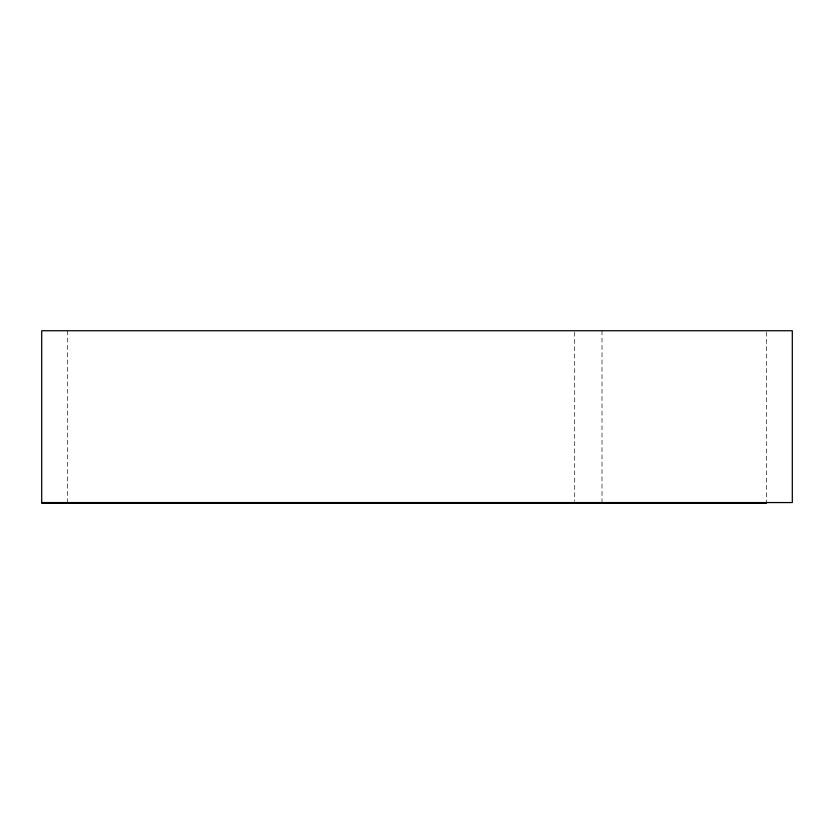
<?xml version="1.0" encoding="UTF-8"?>
<svg xmlns="http://www.w3.org/2000/svg" width="834" height="834" viewBox="0 0 834 834"><rect width="100%" height="100%" fill="white"/><g stroke="black" fill="none" stroke-linecap="round" stroke-linejoin="round"><path stroke-width="0.63" stroke-dasharray="4.17 3.13" d="M766.363 332.036L766.363 501.964M602.012 330.744L602.012 501.964M574.709 332.047L574.709 501.265M67.637 330.744L67.637 502.568"/><path stroke-width="1.25" d="M41.7 502.568L792.3 502.568L792.3 330.744L41.7 330.744L41.7 503.256L766.363 503.256M67.637 502.568L67.637 503.256"/></g></svg>
